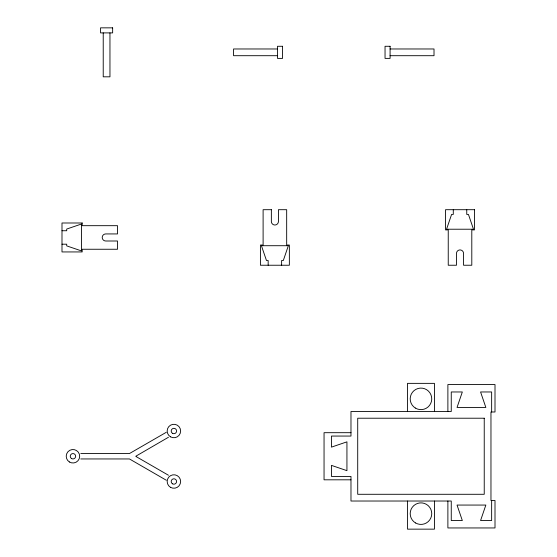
<?xml version="1.0" encoding="UTF-8"?>
<svg xmlns="http://www.w3.org/2000/svg" width="557" height="557" viewBox="0 0 557 557"><rect width="100%" height="100%" fill="white"/><g stroke="black" fill="none" stroke-linecap="round" stroke-linejoin="round"><path stroke-width="0.84" d="M135.901 456.176L168.451 437.259M166.376 432.239L129.447 453.558L80.786 453.565M277.497 48.974L233.571 48.974L233.571 55.7L277.497 55.7M390.088 48.974L434.014 48.974L434.014 55.7L390.088 55.7M61.994 230.737L66.701 230.737L66.701 229.052L81.517 224.005L81.517 250.928L66.701 245.881L66.701 244.196L61.994 244.196M350.98 432.692L324.049 432.692L324.049 479.814L350.98 479.814M80.786 458.947L129.461 458.954L166.376 480.273M136.04 456.531L168.451 475.246M491.643 411.992L491.643 391.968L480.573 391.968L485.85 407.446L457.039 407.446L462.324 391.968L451.254 391.968L451.254 411.491L350.98 411.491L350.98 436.061L331.457 436.061L331.457 447.132L346.934 441.847L346.934 470.658L331.457 465.38L331.457 476.451L350.98 476.451L350.98 501.022L451.254 501.022L451.254 520.544L462.324 520.544L457.039 505.06L485.85 505.06L480.573 520.544L491.643 520.544L491.643 500.52M466.752 209.697L466.752 214.41L468.437 214.41L473.485 229.219L446.554 229.219L451.602 214.41L453.287 214.41L453.287 209.697M447.884 411.491L447.884 384.56L495.006 384.56L495.006 411.992L490.968 411.992L490.968 500.52L495.006 500.52L495.006 527.952L447.884 527.952L447.884 501.022M434.439 411.491L434.439 383.362L407.508 383.362L407.508 411.491M434.439 501.022L434.439 529.15L407.508 529.15L407.508 501.022M281.619 265.236L281.619 260.523L283.304 260.523L288.352 245.714L261.428 245.714L266.476 260.523L268.161 260.523L268.161 265.236M109.959 32.898L109.959 76.824L103.226 76.824L103.226 32.898M112.646 27.85L100.532 27.85L100.532 32.898L112.646 32.898L112.646 27.85M282.545 46.28L277.497 46.28L277.497 58.394L282.545 58.394L282.545 46.28M390.088 46.28L385.04 46.28L385.04 58.394L390.088 58.394L390.088 46.28M271.356 209.697L263.106 209.697L263.106 245.038L260.418 245.038L260.418 265.236L289.362 265.236L289.362 245.038L286.674 245.038L286.674 209.697L278.423 209.697L278.423 221.477A3.537 3.537 0 0 1 274.886 225.014A3.537 3.537 0 0 1 271.356 221.477L271.356 209.697M474.494 209.697L445.544 209.697L445.544 229.895L448.239 229.895L448.239 265.236L456.482 265.236L456.482 253.456A3.537 3.537 0 0 1 460.019 249.919A3.537 3.537 0 0 1 463.556 253.456L463.556 265.236L471.8 265.236L471.8 229.895L474.494 229.895L474.494 209.697M82.185 222.995L61.994 222.995L61.994 251.938L82.185 251.938L82.185 249.251L117.527 249.251L117.527 241L105.746 241A3.537 3.537 0 0 1 102.216 237.463A3.537 3.537 0 0 1 105.746 233.933L117.527 233.933L117.527 225.682L82.185 225.682L82.185 222.995M484.235 418.216L357.712 418.216L357.712 494.289L484.235 494.289L484.235 418.216M415.585 522.974A10.771 10.771 0 0 0 431.745 513.645A10.771 10.771 0 0 0 415.585 504.315A10.771 10.771 0 0 0 415.585 522.974M415.313 408.03A10.771 10.771 0 0 0 431.738 399.188A10.771 10.771 0 0 0 415.87 389.378A10.771 10.771 0 0 0 415.313 408.03M170.526 436.841A6.733 6.733 0 0 0 180.628 431.014A6.733 6.733 0 0 0 170.526 425.179A6.733 6.733 0 0 0 170.526 436.841M69.409 461.983A6.733 6.733 0 0 0 79.679 456.455A6.733 6.733 0 0 0 69.757 450.328A6.733 6.733 0 0 0 69.409 461.983M172.545 433.339A2.694 2.694 0 0 0 176.59 431.014A2.694 2.694 0 0 0 172.545 428.681A2.694 2.694 0 0 0 172.545 433.339M170.526 487.333A6.733 6.733 0 0 0 180.628 481.499A6.733 6.733 0 0 0 170.526 475.671A6.733 6.733 0 0 0 170.526 487.333M71.533 458.543A2.694 2.694 0 0 0 75.641 456.336A2.694 2.694 0 0 0 71.672 453.885A2.694 2.694 0 0 0 71.533 458.543M172.545 483.831A2.694 2.694 0 0 0 176.59 481.499A2.694 2.694 0 0 0 172.545 479.166A2.694 2.694 0 0 0 172.545 483.831"/></g></svg>
